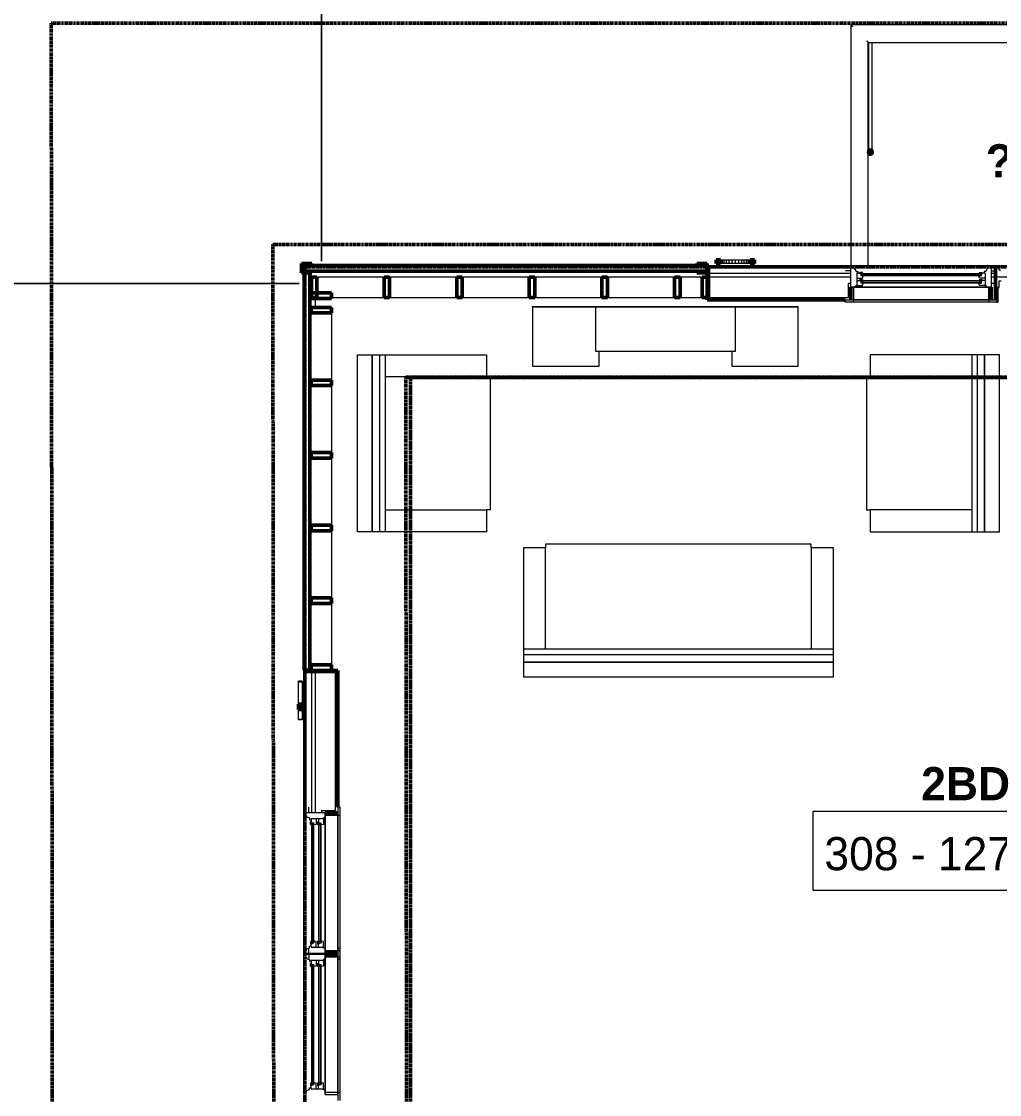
# Model space of a CAD drawing. Header units: inches. Extents: x -4217 to -1814, y 9706 to 12425.
# Drawn here: x -3937.6 to -3672.4, y 11894.2 to 12185.2 of the extents above; entities that cross this region are included whole.
import ezdxf

# ---------------------------------------------------------------- set-up
doc = ezdxf.new("R2010")
doc.units = ezdxf.units.IN
doc.header["$MEASUREMENT"] = 0
doc.linetypes.add('Dash 1_16_', pattern=[0.125, 0.0625, -0.0625])
doc.linetypes.add('Double Dash 3_8_', pattern=[1, 0.375, -0.125, 0.125, -0.125, 0.125, -0.125])
for name, color, linetype, lineweight in [('A-ANNO-DIMS', 211, 'Continuous', 9), ('A-ANNO-DIMS-96', 211, 'Continuous', 9), ('A-AREA-IDEN', 2, 'Continuous', 9), ('A-DOOR-FRAM-1', 90, 'Continuous', 20), ('A-DOOR-FRAM-2', 250, 'Continuous', 9), ('A-FLOR-1', 50, 'Continuous', 13), ('A-FLOR-HRAL-2', 250, 'Continuous', 9), ('A-GENM-2', 250, 'Continuous', 9), ('A-GENM-3', 10, 'Continuous', 50), ('A-GLAZ-1', 250, 'Continuous', 9), ('A-GLAZ-2', 90, 'Continuous', 20), ('A-GLAZ-CWMG-2', 10, 'Continuous', 50), ('A-GLAZ-CWMG-4', 250, 'Continuous', 9), ('A-WALL-3', 10, 'Continuous', 50), ('A-WALL-4', 50, 'Continuous', 13), ('C-PROP-LINE-1', 10, 'Double Dash 3_8_', 50), ('C-PROP-LINE-2', 91, 'Dash 1_16_', 50), ('I-FURN', 30, 'Continuous', 9), ('I-FURN-1', 250, 'Continuous', 9)]:
    doc.layers.add(name, color=color, linetype=linetype, lineweight=lineweight)
doc.styles.add('Century Gothic', font='ufonts.com_century-gothic.ttf', dxfattribs={"height": 9})
doc.styles.add('Century Gothic_B', font='GOTHICB.TTF', dxfattribs={"height": 9})
doc.dimstyles.new('OD__1_8__Tol__', dxfattribs={"dimscale": 12, "dimtxt": 9.397514, "dimasz": 1, "dimexe": 0.75, "dimexo": 0.5, "dimgap": 0.125, "dimtad": 1, "dimdec": 3, "dimrnd": 0.125, "dimzin": 3, "dimdsep": 46, "dimlunit": 4, "dimtxsty": 'Century Gothic', "dimblk1": 'OBLIQUE', "dimblk2": 'OBLIQUE', "dimsah": 1, "dimcen": 0.09, "dimdle": 0.75, "dimazin": 0, "dimtfac": 1, "dimtdec": 4, "dimtix": 1, "dimtmove": 0, "dimatfit": 3, "dimfxl": 1, "dimtvp": 1, "dimtfill": 1, "dimfrac": 2, "dimtolj": 1, "dimtzin": 0, "dimarcsym": 2})

# ---------------------------------------------------------------- blocks, each defined once
blk = doc.blocks.new('DIMBLOCK1-FLOOR PLAN - 3RD FLOOR')
at = {"layer": 'A-ANNO-DIMS-96'}
for p, q in [((-3856.29, 12120.15), (-3856.29, 12244.86)), ((-3338.72, 12116.34), (-3338.72, 12244.86)), ((-3865.29, 12235.86), (-3338.72, 12235.86)), ((-3856.29, 12235.86), (-3856.29, 12120.15)), ((-3338.72, 12235.86), (-3338.72, 12116.34))]:
    blk.add_line(p, q, dxfattribs=at)
at = {"layer": 'A-ANNO-DIMS-96', "lineweight": 50}
for p, q in [((-3856.29, 12235.86), (-3850.29, 12241.86)), ((-3338.72, 12235.86), (-3332.72, 12241.86)), ((-3856.29, 12235.86), (-3862.29, 12229.86)), ((-3338.72, 12235.86), (-3344.72, 12229.86))]:
    blk.add_line(p, q, dxfattribs=at)
at = {"layer": 'A-ANNO-DIMS-96', "color": 0, "insert": (-3628.23, 12248.89), "char_height": 9, "width": 73.7481, "attachment_point": 1, "line_spacing_factor": 0.984502, "style": 'Century Gothic', "bg_fill": 3, "box_fill_scale": 1.25, "bg_fill_color": 256, "bg_fill_true_color": 13158600, "bg_fill_transparency": 0}
blk.add_mtext('43\' - 1 5/8"', dxfattribs=at)
blk = doc.blocks.new('_Oblique')
at = {"color": 0, "linetype": 'ByBlock', "lineweight": -2}
blk.add_line((-0.5, -0.5), (0.5, 0.5), dxfattribs=at)
blk = doc.blocks.new('DIMBLOCK18-FLOOR PLAN - 3RD FLOOR')
at = {"layer": 'A-ANNO-DIMS-96'}
for p, q in [((-4043.68, 11750.19), (-4043.68, 12123.15)), ((-3862.29, 12114.15), (-4052.68, 12114.15)), ((-4043.68, 12114.15), (-3862.29, 12114.15)), ((-3858.47, 11750.19), (-4052.68, 11750.19)), ((-4043.68, 11750.19), (-3858.47, 11750.19))]:
    blk.add_line(p, q, dxfattribs=at)
at = {"layer": 'A-ANNO-DIMS-96', "lineweight": 50}
for p, q in [((-4043.68, 12114.15), (-4049.68, 12120.15)), ((-4043.68, 12114.15), (-4037.68, 12108.15)), ((-4043.68, 11750.19), (-4049.68, 11756.19)), ((-4043.68, 11750.19), (-4037.68, 11744.19))]:
    blk.add_line(p, q, dxfattribs=at)
at = {"layer": 'A-ANNO-DIMS-96', "color": 0, "insert": (-4056.71, 11912.93), "char_height": 9, "width": 46.1821, "attachment_point": 1, "rotation": 90, "line_spacing_factor": 0.984502, "style": 'Century Gothic', "bg_fill": 3, "box_fill_scale": 1.25, "bg_fill_color": 256, "bg_fill_true_color": 13158600, "bg_fill_transparency": 0}
blk.add_mtext('30\' - 4"', dxfattribs=at)

msp = doc.modelspace()

# ---------------------------------------------------------------- linework, layer by layer
at = {"layer": 'A-AREA-IDEN', "flags": 128}
msp.add_lwpolyline([(-3722.92478, 11971.02985), (-3640.42714, 11971.02985), (-3640.42714, 11949.53379), (-3722.92478, 11949.53379)], close=True, dxfattribs=at)
at = {"layer": 'C-PROP-LINE-1'}
for q in [(-1910.90801, 12088.68951), (-3830.99429, 9768.08086)]:
    msp.add_line((-3833.41046, 12088.68951), q, dxfattribs=at)
at = {"layer": 'C-PROP-LINE-2'}
for p in [(-2099.26202, 12088.5894), (-3832.16202, 10010.0894)]:
    msp.add_line(p, (-3832.16202, 12088.5894), dxfattribs=at)
at = {"layer": 'I-FURN'}
for p, q in [((-3842.49716, 12094.78515), (-3842.49716, 12046.78515)), ((-3842.49716, 12094.78515), (-3838.99716, 12094.78515)), ((-3842.49716, 12046.78515), (-3842.49716, 12094.78515)), ((-3840.49716, 12094.78515), (-3840.49716, 12046.78515)), ((-3838.99716, 12094.78515), (-3811.49716, 12094.78515)), ((-3838.99716, 12094.78515), (-3838.99716, 12046.78515)), ((-3811.49716, 12094.78515), (-3811.49716, 12088.78515)), ((-3679.99716, 12094.78515), (-3707.49716, 12094.78515)), ((-3707.49716, 12094.78515), (-3707.49716, 12088.78515)), ((-3676.49716, 12094.78515), (-3679.99716, 12094.78515)), ((-3679.99716, 12094.78515), (-3679.99716, 12046.78515)), ((-3678.49716, 12094.78515), (-3678.49716, 12046.78515)), ((-3676.49716, 12094.78515), (-3676.49716, 12046.78515)), ((-3676.49716, 12046.78515), (-3676.49716, 12094.78515)), ((-3811.49716, 12088.78515), (-3838.99716, 12088.78515)), ((-3811.49716, 12088.78515), (-3810.49716, 12088.78515)), ((-3810.49716, 12088.78515), (-3810.49716, 12052.78515)), ((-3707.49716, 12088.78515), (-3708.49716, 12088.78515)), ((-3708.49716, 12088.78515), (-3708.49716, 12052.78515)), ((-3707.49716, 12088.78515), (-3679.99716, 12088.78515)), ((-3838.99716, 12052.78515), (-3811.49716, 12052.78515)), ((-3810.49716, 12052.78515), (-3811.49716, 12052.78515)), ((-3811.49716, 12052.78515), (-3811.49716, 12046.78515)), ((-3708.49716, 12052.78515), (-3707.49716, 12052.78515)), ((-3679.99716, 12052.78515), (-3707.49716, 12052.78515)), ((-3707.49716, 12052.78515), (-3707.49716, 12046.78515)), ((-3838.99716, 12046.78515), (-3842.49716, 12046.78515)), ((-3811.49716, 12046.78515), (-3838.99716, 12046.78515)), ((-3707.49716, 12046.78515), (-3679.99716, 12046.78515)), ((-3679.99716, 12046.78515), (-3676.49716, 12046.78515)), ((-3795.49716, 12042.46015), (-3801.49716, 12042.46015)), ((-3801.49716, 12042.46015), (-3801.49716, 12014.96015)), ((-3723.49716, 12043.46015), (-3795.49716, 12043.46015)), ((-3795.49716, 12043.46015), (-3795.49716, 12042.46015)), ((-3795.49716, 12014.96015), (-3795.49716, 12042.46015)), ((-3723.49716, 12042.46015), (-3723.49716, 12043.46015)), ((-3717.49716, 12042.46015), (-3723.49716, 12042.46015)), ((-3723.49716, 12042.46015), (-3723.49716, 12014.96015)), ((-3717.49716, 12014.96015), (-3717.49716, 12042.46015)), ((-3717.49716, 12014.96015), (-3801.49716, 12014.96015)), ((-3801.49716, 12014.96015), (-3801.49716, 12011.46015)), ((-3717.49716, 12013.46015), (-3801.49716, 12013.46015)), ((-3717.49716, 12011.46015), (-3717.49716, 12014.96015)), ((-3717.49716, 12011.46015), (-3801.49716, 12011.46015)), ((-3801.49716, 12011.46015), (-3717.49716, 12011.46015))]:
    msp.add_line(p, q, dxfattribs=at)
at = {"layer": 'I-FURN-1'}
for p, q in [((-3799.00743, 12107.86015), (-3782.00743, 12107.86015)), ((-3799.00743, 12107.73515), (-3799.00743, 12107.86015)), ((-3782.00743, 12107.73515), (-3799.00743, 12107.73515)), ((-3782.00743, 12107.73515), (-3799.00743, 12107.73515)), ((-3799.00743, 12107.73515), (-3799.00743, 12091.73515)), ((-3782.00743, 12107.86015), (-3744.00743, 12107.86015)), ((-3782.00743, 12107.73515), (-3782.00743, 12107.86015)), ((-3744.00743, 12107.73515), (-3782.00743, 12107.73515)), ((-3744.00743, 12107.73515), (-3782.00743, 12107.73515)), ((-3782.00743, 12107.73515), (-3782.00743, 12095.73515)), ((-3744.00743, 12107.86015), (-3727.00743, 12107.86015)), ((-3744.00743, 12107.86015), (-3744.00743, 12107.73515)), ((-3727.00743, 12107.73515), (-3744.00743, 12107.73515)), ((-3744.00743, 12095.73515), (-3744.00743, 12107.73515)), ((-3727.00743, 12107.73515), (-3744.00743, 12107.73515)), ((-3727.00743, 12107.73515), (-3727.00743, 12107.86015)), ((-3727.00743, 12091.73515), (-3727.00743, 12107.73515)), ((-3846.49716, 12094.78515), (-3842.49716, 12094.78515)), ((-3846.49716, 12046.78515), (-3846.49716, 12094.78515)), ((-3782.00743, 12095.73515), (-3744.00743, 12095.73515)), ((-3781.00743, 12091.73515), (-3781.00743, 12095.73515)), ((-3745.00743, 12095.73515), (-3745.00743, 12091.73515)), ((-3672.49716, 12094.78515), (-3676.49716, 12094.78515)), ((-3672.49716, 12046.78515), (-3672.49716, 12094.78515)), ((-3799.00743, 12091.73515), (-3781.00743, 12091.73515)), ((-3798.34693, 12091.70409), (-3797.85782, 12091.70409)), ((-3797.85782, 12091.70409), (-3797.85782, 12091.73524)), ((-3782.66481, 12091.73524), (-3782.66481, 12091.70334)), ((-3782.66481, 12091.70334), (-3781.67033, 12091.70334)), ((-3781.67033, 12091.70334), (-3781.67033, 12091.73524)), ((-3745.00743, 12091.73515), (-3727.00743, 12091.73515)), ((-3744.34453, 12091.73524), (-3744.34453, 12091.70334)), ((-3744.34453, 12091.70334), (-3743.35005, 12091.70334)), ((-3743.35005, 12091.70334), (-3743.35005, 12091.73524)), ((-3728.15704, 12091.73524), (-3728.15704, 12091.70409)), ((-3728.15704, 12091.70409), (-3727.66793, 12091.70409)), ((-3842.49716, 12046.78515), (-3846.49716, 12046.78515)), ((-3676.49716, 12046.78515), (-3672.49716, 12046.78515)), ((-3801.49716, 12011.46015), (-3801.49716, 12007.46015)), ((-3717.49716, 12007.46015), (-3717.49716, 12011.46015)), ((-3801.49716, 12007.46015), (-3717.49716, 12007.46015))]:
    msp.add_line(p, q, dxfattribs=at)

# ---------------------------------------------------------------- texts
at = {"layer": 'A-AREA-IDEN', "char_height": 9, "attachment_point": 1}
for s, insert, width, style in [('\\fCentury Gothic|b1|i0|c0|p34|;?', (-3676.17675, 12151.86491), 8.787, 'Century Gothic_B'), ('2BD', (-3693.67596, 11982.998), 28.785, 'Century Gothic_B'), ('308 - 1275 SF', (-3719.92478, 11964.02985), 92.415, 'Century Gothic')]:
    msp.add_mtext(s, dxfattribs=dict(at, insert=insert, width=width, style=style))

# ---------------------------------------------------------------- next in the draw order: dimensions: what is measured, and where the dimension line sits
at = {"layer": 'A-ANNO-DIMS'}
dim = msp.add_linear_dim(base=(-3338.7237366793, 12235.8569580195), p1=(-3856.2862366797, 12114.1518961105), p2=(-3338.7237366793, 12110.3393961105), dimstyle='OD__1_8__Tol__', override={"dimpost": '<>', "dimfxl": 517.576542}, dxfattribs=at)
dim.commit()
dim.dimension.update_dxf_attribs({"geometry": 'DIMBLOCK1-FLOOR PLAN - 3RD FLOOR', "text_midpoint": (-3597.5049866795, 12242.5819750534)})

# ---------------------------------------------------------------- next in the draw order: linework, layer by layer
at = {"layer": 'A-DOOR-FRAM-1'}
for p, q in [((-3673.58624, 12118.9019), (-3673.58624, 12113.0269)), ((-3673.58624, 12118.9019), (-3672.55499, 12118.9019)), ((-3673.58624, 12118.7769), (-3673.58624, 12118.5894)), ((-3672.55499, 12117.78025), (-3672.55499, 12118.9019)), ((-3672.21124, 12117.53955), (-3672.55499, 12117.78025)), ((-3674.72452, 12117.5894), (-3673.58624, 12117.5894)), ((-3672.55499, 12114.8089), (-3671.97624, 12114.8089)), ((-3672.55499, 12113.0269), (-3672.55499, 12114.8089)), ((-3673.21124, 12113.0269), (-3673.58624, 12113.0269)), ((-3673.58624, 12113.0269), (-3672.55499, 12113.0269))]:
    msp.add_line(p, q, dxfattribs=at)
at = {"layer": 'A-DOOR-FRAM-2'}
for p, q in [((-3672.83624, 12113.0269), (-3673.46124, 12113.0269)), ((-3673.46124, 12113.0269), (-3673.46124, 12109.7144)), ((-3672.83624, 12109.7144), (-3672.83624, 12113.0269)), ((-3673.16202, 12109.7144), (-3672.83624, 12109.7144)), ((-3672.83624, 12109.7144), (-3673.16202, 12109.7144)), ((-3673.16202, 12109.0894), (-3672.83624, 12109.0894)), ((-3672.83624, 12109.0894), (-3672.83624, 12109.7144))]:
    msp.add_line(p, q, dxfattribs=at)
at = {"layer": 'A-FLOR-1'}
for p, q in [((-3674.72452, 12118.7769), (-3603.42374, 12118.7769)), ((-3637.46124, 12115.8394), (-3673.58624, 12115.8394))]:
    msp.add_line(p, q, dxfattribs=at)
at = {"layer": 'A-FLOR-HRAL-2'}
for p, q in [((-3598.69933, 12184.2016), (-3712.74874, 12184.2016)), ((-3712.74874, 12184.2016), (-3712.74874, 12118.9644)), ((-3708.02433, 12179.47719), (-3603.42374, 12179.47719)), ((-3708.02433, 12118.9644), (-3708.02433, 12179.47719))]:
    msp.add_line(p, q, dxfattribs=at)
for points, knots in [([(-3712.74874, 12184.2016), (-3712.74855, 12184.2016), (-3712.74068, 12184.19345), (-3712.71393, 12184.16689), (-3712.68663, 12184.13948), (-3712.65794, 12184.11078), (-3712.63158, 12184.08461), (-3712.60365, 12184.05642), (-3712.56467, 12184.01759), (-3712.52169, 12183.97464), (-3712.48558, 12183.93826), (-3712.44771, 12183.90069), (-3712.37925, 12183.83223), (-3712.31844, 12183.77039), (-3712.2763, 12183.72916)], [0, 0, 0, 0, 0.166666667, 0.25, 0.333333333, 0.416666667, 0.458333333, 0.5, 0.583333333, 0.666666667, 0.708333333, 0.75, 0.833333333, 1, 1, 1, 1]), ([(-3708.49677, 12179.94963), (-3708.45462, 12179.9084), (-3708.39387, 12179.84657), (-3708.31549, 12179.76832), (-3708.26902, 12179.722), (-3708.2343, 12179.68697), (-3708.20053, 12179.65344), (-3708.16943, 12179.62238), (-3708.14148, 12179.59418), (-3708.11512, 12179.56801), (-3708.08644, 12179.53932), (-3708.05913, 12179.51191), (-3708.03239, 12179.48534), (-3708.02451, 12179.47719), (-3708.02433, 12179.47719)], [0, 0, 0, 0, 0.166666667, 0.25, 0.333333333, 0.375, 0.416666667, 0.5, 0.541666667, 0.583333333, 0.666666667, 0.75, 0.833333333, 1, 1, 1, 1])]:
    msp.add_open_spline(points, degree=3, knots=knots, dxfattribs=at)
at = {"layer": 'A-GENM-2'}
for p, q in [((-3749.37107, 12120.5269), (-3749.30225, 12120.5269)), ((-3749.37107, 12119.5269), (-3749.37107, 12120.5269)), ((-3749.30225, 12119.5269), (-3749.37107, 12119.5269)), ((-3749.30225, 12120.5269), (-3749.26706, 12120.5269)), ((-3749.30225, 12119.5269), (-3749.30225, 12120.5269)), ((-3749.26706, 12119.5269), (-3749.30225, 12119.5269)), ((-3748.0534, 12120.5269), (-3747.938, 12120.5269)), ((-3747.938, 12119.5269), (-3748.0534, 12119.5269)), ((-3747.938, 12120.5269), (-3747.58907, 12120.5269)), ((-3747.938, 12119.5269), (-3747.938, 12120.5269)), ((-3747.58907, 12119.5269), (-3747.938, 12119.5269)), ((-3747.58907, 12120.5269), (-3747.10056, 12120.5269)), ((-3747.58907, 12119.5269), (-3747.58907, 12120.5269)), ((-3747.10056, 12119.5269), (-3747.58907, 12119.5269)), ((-3747.10056, 12120.5269), (-3746.48939, 12120.5269)), ((-3747.10056, 12119.5269), (-3747.10056, 12120.5269)), ((-3746.48939, 12119.5269), (-3747.10056, 12119.5269)), ((-3746.48939, 12120.5269), (-3745.77245, 12120.5269)), ((-3746.48939, 12119.5269), (-3746.48939, 12120.5269)), ((-3745.77245, 12119.5269), (-3746.48939, 12119.5269)), ((-3745.77245, 12120.5269), (-3744.94974, 12120.5269)), ((-3745.77245, 12119.5269), (-3745.77245, 12120.5269)), ((-3744.94974, 12119.5269), (-3745.77245, 12119.5269)), ((-3744.94974, 12120.5269), (-3744.02127, 12120.5269)), ((-3744.94974, 12119.5269), (-3744.94974, 12120.5269)), ((-3744.02127, 12119.5269), (-3744.94974, 12119.5269)), ((-3744.02127, 12120.5269), (-3743.12572, 12120.5269)), ((-3744.02127, 12119.5269), (-3744.02127, 12120.5269)), ((-3743.12572, 12119.5269), (-3744.02127, 12119.5269)), ((-3743.12572, 12120.5269), (-3742.33223, 12120.5269)), ((-3743.12572, 12119.5269), (-3743.12572, 12120.5269)), ((-3742.33223, 12119.5269), (-3743.12572, 12119.5269)), ((-3742.33223, 12120.5269), (-3741.64081, 12120.5269)), ((-3742.33223, 12119.5269), (-3742.33223, 12120.5269)), ((-3741.64081, 12119.5269), (-3742.33223, 12119.5269)), ((-3741.64081, 12120.5269), (-3741.05145, 12120.5269)), ((-3741.64081, 12119.5269), (-3741.64081, 12120.5269)), ((-3741.05145, 12119.5269), (-3741.64081, 12119.5269)), ((-3741.05145, 12120.5269), (-3740.58041, 12120.5269)), ((-3741.05145, 12119.5269), (-3741.05145, 12120.5269)), ((-3740.58041, 12119.5269), (-3741.05145, 12119.5269)), ((-3740.58041, 12120.5269), (-3740.24395, 12120.5269)), ((-3740.58041, 12119.5269), (-3740.58041, 12120.5269)), ((-3740.24395, 12119.5269), (-3740.58041, 12119.5269)), ((-3740.24395, 12120.5269), (-3740.08905, 12120.5269)), ((-3740.24395, 12119.5269), (-3740.24395, 12120.5269)), ((-3740.08905, 12119.5269), (-3740.24395, 12119.5269)), ((-3738.87846, 12120.5269), (-3738.82086, 12120.5269)), ((-3738.82086, 12119.5269), (-3738.87846, 12119.5269)), ((-3738.82086, 12119.5269), (-3738.82086, 12120.5269))]:
    msp.add_line(p, q, dxfattribs=at)
at = {"layer": 'A-GENM-3'}
for p, q in [((-3748.0534, 12120.5269), (-3749.26706, 12120.5269)), ((-3749.26706, 12120.5269), (-3749.26706, 12119.5269)), ((-3749.26706, 12119.5269), (-3748.0534, 12119.5269)), ((-3748.0534, 12119.5269), (-3748.0534, 12120.5269)), ((-3738.87846, 12120.5269), (-3740.08905, 12120.5269)), ((-3740.08905, 12120.5269), (-3740.08905, 12119.5269)), ((-3740.08905, 12119.5269), (-3738.87846, 12119.5269)), ((-3738.87846, 12119.5269), (-3738.87846, 12120.5269))]:
    msp.add_line(p, q, dxfattribs=at)
at = {"layer": 'A-GLAZ-1'}
for p, q in [((-3710.02921, 12116.6519), (-3709.43546, 12116.6519)), ((-3710.02921, 12116.2769), (-3709.43546, 12116.2769)), ((-3710.02921, 12114.7144), (-3709.43546, 12114.7144)), ((-3709.56046, 12116.6519), (-3709.56046, 12116.2769)), ((-3709.56046, 12114.7144), (-3709.56046, 12114.3394)), ((-3678.03702, 12116.7769), (-3709.43546, 12116.7769)), ((-3678.03702, 12116.6519), (-3709.43546, 12116.6519)), ((-3678.03702, 12116.2769), (-3709.43546, 12116.2769)), ((-3678.03702, 12116.1519), (-3709.43546, 12116.1519)), ((-3678.03702, 12114.8394), (-3709.43546, 12114.8394)), ((-3678.03702, 12114.7144), (-3709.43546, 12114.7144)), ((-3677.44327, 12116.6519), (-3678.03702, 12116.6519)), ((-3677.44327, 12116.2769), (-3678.03702, 12116.2769)), ((-3677.44327, 12114.7144), (-3678.03702, 12114.7144)), ((-3677.91202, 12116.6519), (-3677.91202, 12116.2769)), ((-3677.91202, 12114.7144), (-3677.91202, 12114.3394)), ((-3712.68546, 12109.7144), (-3712.68546, 12113.0894)), ((-3712.68546, 12113.0894), (-3674.78702, 12113.0894)), ((-3712.06046, 12113.0894), (-3712.06046, 12109.7144)), ((-3710.02921, 12114.3394), (-3709.43546, 12114.3394)), ((-3678.03702, 12114.3394), (-3709.43546, 12114.3394)), ((-3678.03702, 12114.2144), (-3709.43546, 12114.2144)), ((-3677.44327, 12114.3394), (-3678.03702, 12114.3394)), ((-3675.41202, 12113.0894), (-3675.41202, 12109.7144)), ((-3674.78702, 12113.0894), (-3674.78702, 12109.7144)), ((-3714.31046, 12109.0894), (-3714.31046, 12109.7144)), ((-3714.31046, 12109.7144), (-3673.16202, 12109.7144)), ((-3673.16202, 12109.0894), (-3714.31046, 12109.0894)), ((-3674.78702, 12109.7144), (-3712.68546, 12109.7144)), ((-3712.06046, 12109.7144), (-3712.06046, 12109.0894)), ((-3675.41202, 12109.7144), (-3675.41202, 12109.0894)), ((-3673.16202, 12109.7144), (-3673.16202, 12109.0894))]:
    msp.add_line(p, q, dxfattribs=at)
at = {"layer": 'A-GLAZ-2'}
for p, q in [((-3712.74796, 12113.0894), (-3712.74796, 12118.9644)), ((-3712.74796, 12118.9644), (-3674.72452, 12118.9644)), ((-3711.93546, 12118.9644), (-3711.93546, 12118.1519)), ((-3711.93546, 12118.1519), (-3711.66077, 12118.1519)), ((-3711.66077, 12118.1519), (-3711.34171, 12117.3394)), ((-3675.8117, 12118.1519), (-3676.13077, 12117.3394)), ((-3675.53702, 12118.1519), (-3675.8117, 12118.1519)), ((-3675.53702, 12118.9644), (-3675.53702, 12118.1519)), ((-3674.72452, 12118.9644), (-3674.72452, 12113.0894)), ((-3712.74796, 12117.5894), (-3714.24796, 12117.5894)), ((-3711.34171, 12117.3394), (-3710.87296, 12117.3394)), ((-3711.15421, 12116.9019), (-3710.31046, 12116.9019)), ((-3711.15421, 12116.9019), (-3711.15421, 12113.5894)), ((-3711.15421, 12115.5269), (-3709.59171, 12115.5269)), ((-3711.15421, 12114.9644), (-3710.31046, 12114.9644)), ((-3710.87296, 12117.3394), (-3710.87296, 12116.9019)), ((-3709.59171, 12117.12065), (-3710.31046, 12117.12065)), ((-3710.31046, 12116.7769), (-3710.31046, 12117.12065)), ((-3709.43858, 12116.7769), (-3710.31046, 12116.7769)), ((-3709.59171, 12115.18315), (-3710.31046, 12115.18315)), ((-3710.31046, 12114.8394), (-3710.31046, 12115.18315)), ((-3709.43858, 12114.8394), (-3710.31046, 12114.8394)), ((-3710.02921, 12116.7769), (-3710.02921, 12116.1519)), ((-3709.43546, 12116.1519), (-3710.02921, 12116.1519)), ((-3710.02921, 12114.8394), (-3710.02921, 12114.2144)), ((-3709.59171, 12117.12065), (-3709.43858, 12116.7769)), ((-3709.59171, 12115.5269), (-3709.43546, 12116.1519)), ((-3709.59171, 12115.18315), (-3709.43858, 12114.8394)), ((-3678.03702, 12116.1519), (-3677.44327, 12116.1519)), ((-3677.88077, 12115.5269), (-3678.03702, 12116.1519)), ((-3677.88077, 12117.12065), (-3678.03389, 12116.7769)), ((-3678.03389, 12116.7769), (-3677.16202, 12116.7769)), ((-3677.88077, 12115.18315), (-3678.03389, 12114.8394)), ((-3678.03389, 12114.8394), (-3677.16202, 12114.8394)), ((-3677.88077, 12117.12065), (-3677.16202, 12117.12065)), ((-3676.31827, 12115.5269), (-3677.88077, 12115.5269)), ((-3677.88077, 12115.18315), (-3677.16202, 12115.18315)), ((-3677.44327, 12116.7769), (-3677.44327, 12116.1519)), ((-3677.44327, 12114.8394), (-3677.44327, 12114.2144)), ((-3677.16202, 12116.7769), (-3677.16202, 12117.12065)), ((-3676.31827, 12116.9019), (-3677.16202, 12116.9019)), ((-3677.16202, 12114.8394), (-3677.16202, 12115.18315)), ((-3676.31827, 12114.9644), (-3677.16202, 12114.9644)), ((-3676.59952, 12117.3394), (-3676.59952, 12116.9019)), ((-3676.13077, 12117.3394), (-3676.59952, 12117.3394)), ((-3676.31827, 12116.9019), (-3676.31827, 12113.5894)), ((-3674.72452, 12117.5894), (-3673.22452, 12117.5894)), ((-3674.72452, 12113.0894), (-3712.74796, 12113.0894)), ((-3711.40421, 12113.36956), (-3711.73809, 12113.0894)), ((-3711.40421, 12113.36956), (-3711.40421, 12113.5894)), ((-3711.40421, 12113.5894), (-3709.59171, 12113.5894)), ((-3709.43546, 12114.2144), (-3710.02921, 12114.2144)), ((-3709.59171, 12113.5894), (-3709.43546, 12114.2144)), ((-3678.03702, 12114.2144), (-3677.44327, 12114.2144)), ((-3677.88077, 12113.5894), (-3678.03702, 12114.2144)), ((-3676.06827, 12113.5894), (-3677.88077, 12113.5894)), ((-3676.06827, 12113.36956), (-3676.06827, 12113.5894)), ((-3676.06827, 12113.36956), (-3675.73439, 12113.0894))]:
    msp.add_line(p, q, dxfattribs=at)
at = {"layer": 'A-GLAZ-CWMG-2', "extrusion": (0, 0, -1)}
for p, q in [((-3751.71124, 12119.5269), (-3754.46124, 12119.5269)), ((-3754.46124, 12119.5269), (-3754.46124, 12119.0269)), ((-3754.46124, 12119.0269), (-3754.21124, 12119.0269)), ((-3754.39874, 12119.0894), (-3754.39874, 12119.4644)), ((-3754.39874, 12119.4644), (-3751.77374, 12119.4644)), ((-3754.21124, 12119.0894), (-3754.39874, 12119.0894)), ((-3754.21124, 12119.0269), (-3754.21124, 12119.0894)), ((-3751.77374, 12119.4644), (-3751.77374, 12117.0894)), ((-3751.71124, 12117.0269), (-3751.71124, 12119.5269)), ((-3837.79014, 12115.8394), (-3839.29014, 12115.8394)), ((-3839.29014, 12115.8394), (-3839.29014, 12110.3394)), ((-3837.79014, 12110.3394), (-3837.79014, 12115.8394)), ((-3818.10655, 12115.8394), (-3819.60655, 12115.8394)), ((-3819.60655, 12115.8394), (-3819.60655, 12110.3394)), ((-3818.10655, 12110.3394), (-3818.10655, 12115.8394)), ((-3798.42296, 12115.8394), (-3799.92296, 12115.8394)), ((-3799.92296, 12115.8394), (-3799.92296, 12110.3394)), ((-3798.42296, 12110.3394), (-3798.42296, 12115.8394)), ((-3778.73936, 12115.8394), (-3780.23936, 12115.8394)), ((-3780.23936, 12115.8394), (-3780.23936, 12110.3394)), ((-3778.73936, 12110.3394), (-3778.73936, 12115.8394)), ((-3759.05577, 12115.8394), (-3760.55577, 12115.8394)), ((-3760.55577, 12115.8394), (-3760.55577, 12110.3394)), ((-3759.05577, 12110.3394), (-3759.05577, 12115.8394)), ((-3754.21124, 12117.45209), (-3754.46124, 12117.45209)), ((-3754.46124, 12117.45209), (-3754.46124, 12117.0269)), ((-3754.46124, 12117.0269), (-3751.71124, 12117.0269)), ((-3754.39874, 12117.0894), (-3754.39874, 12117.38959)), ((-3754.39874, 12117.38959), (-3754.21124, 12117.38959)), ((-3751.77374, 12117.0894), (-3754.39874, 12117.0894)), ((-3754.21124, 12117.38959), (-3754.21124, 12117.45209)), ((-3751.52374, 12115.8394), (-3753.02374, 12115.8394)), ((-3753.02374, 12115.8394), (-3753.02374, 12110.3394)), ((-3751.52374, 12110.3394), (-3751.52374, 12115.8394)), ((-3839.29014, 12110.3394), (-3837.79014, 12110.3394)), ((-3819.60655, 12110.3394), (-3818.10655, 12110.3394)), ((-3799.92296, 12110.3394), (-3798.42296, 12110.3394)), ((-3780.23936, 12110.3394), (-3778.73936, 12110.3394)), ((-3760.55577, 12110.3394), (-3759.05577, 12110.3394)), ((-3753.02374, 12110.3394), (-3751.52374, 12110.3394))]:
    msp.add_line(p, q, dxfattribs=at)
at = {"layer": 'A-GLAZ-CWMG-4'}
for p, q in [((-3819.60655, 12115.8394), (-3837.79014, 12115.8394)), ((-3799.92296, 12115.8394), (-3818.10655, 12115.8394)), ((-3780.23936, 12115.8394), (-3798.42296, 12115.8394)), ((-3760.55577, 12115.8394), (-3778.73936, 12115.8394)), ((-3753.02374, 12115.8394), (-3759.05577, 12115.8394)), ((-3837.79014, 12110.3394), (-3819.60655, 12110.3394)), ((-3818.10655, 12110.3394), (-3799.92296, 12110.3394)), ((-3798.42296, 12110.3394), (-3780.23936, 12110.3394)), ((-3778.73936, 12110.3394), (-3760.55577, 12110.3394)), ((-3759.05577, 12110.3394), (-3753.02374, 12110.3394))]:
    msp.add_line(p, q, dxfattribs=at)
at = {"layer": 'A-WALL-3'}
for p, q in [((-3751.77374, 12117.45209), (-3751.77374, 12119.0269)), ((-3712.74796, 12118.5894), (-3751.71124, 12118.5894)), ((-3751.71124, 12118.5894), (-3751.71124, 12118.3394)), ((-3751.71124, 12118.3394), (-3751.71124, 12110.3394)), ((-3673.58624, 12118.5894), (-3674.72452, 12118.5894)), ((-3673.58624, 12109.7144), (-3673.58624, 12118.5894)), ((-3712.74796, 12109.7144), (-3712.74796, 12113.0894)), ((-3674.72452, 12113.0894), (-3674.72452, 12109.7144)), ((-3751.71124, 12110.3394), (-3751.71124, 12109.7144)), ((-3751.71124, 12109.7144), (-3714.31046, 12109.7144))]:
    msp.add_line(p, q, dxfattribs=at)
at = {"layer": 'A-WALL-3', "flags": 128}
for points in [[(-3706.97929, 12149.72101), (-3706.99382, 12149.86211), (-3707.03656, 12149.99501), (-3707.10503, 12150.11198), (-3707.19526, 12150.20623), (-3707.30199, 12150.27229), (-3707.41902, 12150.3063), (-3707.53956, 12150.3063), (-3707.65659, 12150.27229), (-3707.76332, 12150.20623), (-3707.85355, 12150.11198), (-3707.92202, 12149.99501), (-3707.96476, 12149.86211), (-3707.97929, 12149.72101)], [(-3707.97929, 12149.72101), (-3707.96476, 12149.57991), (-3707.92202, 12149.44702), (-3707.85355, 12149.33004), (-3707.76332, 12149.23579), (-3707.65659, 12149.16974), (-3707.53956, 12149.13572), (-3707.41902, 12149.13572), (-3707.30199, 12149.16974), (-3707.19526, 12149.23579), (-3707.10503, 12149.33004), (-3707.03656, 12149.44702), (-3706.99382, 12149.57991), (-3706.97929, 12149.72101)]]:
    msp.add_lwpolyline(points, dxfattribs=at)
at = {"layer": 'A-WALL-4'}
for p, q in [((-3707.97929, 12179.47719), (-3707.97929, 12149.72101)), ((-3706.97929, 12149.72101), (-3706.97929, 12179.47719)), ((-3751.08624, 12118.3394), (-3751.71124, 12118.3394)), ((-3751.71124, 12118.3394), (-3751.08624, 12118.3394)), ((-3712.74796, 12118.3394), (-3751.08624, 12118.3394)), ((-3751.08624, 12118.3394), (-3751.08624, 12110.3394)), ((-3673.58624, 12118.3394), (-3674.72452, 12118.3394)), ((-3712.74796, 12116.8394), (-3751.08624, 12116.8394)), ((-3712.74796, 12115.8394), (-3751.08624, 12115.8394)), ((-3673.58624, 12116.8394), (-3674.72452, 12116.8394)), ((-3673.58624, 12115.8394), (-3674.72452, 12115.8394)), ((-3712.74796, 12114.1519), (-3713.37296, 12114.1519)), ((-3713.37296, 12110.3394), (-3713.37296, 12114.1519)), ((-3673.58624, 12114.1519), (-3674.72452, 12114.1519)), ((-3751.08624, 12110.3394), (-3713.37296, 12110.3394))]:
    msp.add_line(p, q, dxfattribs=at)
at = {"layer": 'C-PROP-LINE-1'}
for p, q in [((-3929.52303, 12184.68951), (-1910.90801, 12184.68951)), ((-3869.44796, 12124.68951), (-1910.90801, 12124.68951))]:
    msp.add_line(p, q, dxfattribs=at)

# ---------------------------------------------------------------- next in the draw order: dimensions: what is measured, and where the dimension line sits
at = {"layer": 'A-ANNO-DIMS'}
dim = msp.add_linear_dim(base=(-4043.6775575452, 12114.1518961105), p1=(-3852.4737366796, 11750.1893961106), p2=(-3856.2862366797, 12114.1518961105), angle=90, dimstyle='OD__1_8__Tol__', override={"dimpost": '<>', "dimfxl": 363.982467}, dxfattribs=at)
dim.commit()
dim.dimension.update_dxf_attribs({"geometry": 'DIMBLOCK18-FLOOR PLAN - 3RD FLOOR', "text_midpoint": (-4049.9039341947, 11932.1706461106)})

# ---------------------------------------------------------------- next in the draw order: linework, layer by layer
at = {"layer": 'A-FLOR-1'}
msp.add_line((-3857.97374, 12110.0894), (-3857.97374, 12107.61986), dxfattribs=at)
at = {"layer": 'A-GENM-2'}
for p, q in [((-3862.47374, 12006.26624), (-3862.47374, 12006.32443)), ((-3861.47374, 12006.32443), (-3862.47374, 12006.32443)), ((-3862.47374, 12006.09165), (-3862.47374, 12006.26624)), ((-3861.47374, 12006.26624), (-3862.47374, 12006.26624)), ((-3862.47374, 12005.99474), (-3862.47374, 12006.09165)), ((-3861.47374, 12006.09165), (-3862.47374, 12006.09165)), ((-3862.47374, 12000.1049), (-3862.47374, 12005.99474)), ((-3861.47374, 12005.99474), (-3862.47374, 12005.99474)), ((-3861.47374, 12006.32443), (-3861.47374, 12006.26624)), ((-3861.47374, 12006.26624), (-3861.47374, 12006.09165)), ((-3861.47374, 12006.09165), (-3861.47374, 12005.99474)), ((-3861.47374, 12005.99474), (-3861.47374, 12000.1049)), ((-3862.47374, 11995.93907), (-3862.47374, 11998.57345)), ((-3861.47374, 11998.57345), (-3861.47374, 11995.93907)), ((-3861.47374, 11995.93907), (-3862.47374, 11995.93907)), ((-3862.47374, 11995.77422), (-3862.47374, 11995.93907)), ((-3861.47374, 11995.77422), (-3862.47374, 11995.77422)), ((-3861.47374, 11995.93907), (-3861.47374, 11995.77422))]:
    msp.add_line(p, q, dxfattribs=at)
at = {"layer": 'A-GENM-3'}
for p, q in [((-3862.47374, 12000.1049), (-3862.47374, 11998.57345)), ((-3861.47374, 12000.1049), (-3862.47374, 12000.1049)), ((-3862.47374, 11998.57345), (-3861.47374, 11998.57345)), ((-3861.47374, 11998.57345), (-3861.47374, 12000.1049))]:
    msp.add_line(p, q, dxfattribs=at)
at = {"layer": 'A-GLAZ-1'}
for p, q in [((-3851.84874, 11972.17611), (-3851.84874, 11931.02768)), ((-3851.22374, 11972.17611), (-3851.84874, 11972.17611)), ((-3851.22374, 11931.02768), (-3851.22374, 11972.17611)), ((-3855.22374, 11970.55111), (-3855.22374, 11932.65268)), ((-3851.84874, 11970.55111), (-3855.22374, 11970.55111)), ((-3855.22374, 11969.92611), (-3851.84874, 11969.92611)), ((-3851.84874, 11932.65268), (-3851.84874, 11970.55111)), ((-3851.84874, 11969.92611), (-3851.22374, 11969.92611)), ((-3858.91124, 11935.90268), (-3858.91124, 11967.30111)), ((-3858.78624, 11967.89486), (-3858.78624, 11967.30111)), ((-3858.78624, 11967.42611), (-3858.41124, 11967.42611)), ((-3858.78624, 11935.90268), (-3858.78624, 11967.30111)), ((-3858.41124, 11967.89486), (-3858.41124, 11967.30111)), ((-3858.41124, 11935.90268), (-3858.41124, 11967.30111)), ((-3858.28624, 11935.90268), (-3858.28624, 11967.30111)), ((-3856.97374, 11935.90268), (-3856.97374, 11967.30111)), ((-3856.84874, 11967.89486), (-3856.84874, 11967.30111)), ((-3856.84874, 11967.42611), (-3856.47374, 11967.42611)), ((-3856.84874, 11935.90268), (-3856.84874, 11967.30111)), ((-3856.47374, 11967.89486), (-3856.47374, 11967.30111)), ((-3856.47374, 11935.90268), (-3856.47374, 11967.30111)), ((-3856.34874, 11935.90268), (-3856.34874, 11967.30111)), ((-3858.78624, 11935.30893), (-3858.78624, 11935.90268)), ((-3858.78624, 11935.77768), (-3858.41124, 11935.77768)), ((-3858.41124, 11935.30893), (-3858.41124, 11935.90268)), ((-3856.84874, 11935.30893), (-3856.84874, 11935.90268)), ((-3856.84874, 11935.77768), (-3856.47374, 11935.77768)), ((-3856.47374, 11935.30893), (-3856.47374, 11935.90268)), ((-3855.22374, 11933.27768), (-3851.84874, 11933.27768)), ((-3855.22374, 11932.65268), (-3851.84874, 11932.65268)), ((-3855.22374, 11932.15111), (-3855.22374, 11894.25268)), ((-3851.84874, 11932.15111), (-3855.22374, 11932.15111)), ((-3855.22374, 11931.52611), (-3851.84874, 11931.52611)), ((-3851.84874, 11933.77611), (-3851.84874, 11892.62768)), ((-3851.22374, 11933.77611), (-3851.84874, 11933.77611)), ((-3851.84874, 11933.27768), (-3851.22374, 11933.27768)), ((-3851.84874, 11894.25268), (-3851.84874, 11932.15111)), ((-3851.84874, 11931.52611), (-3851.22374, 11931.52611)), ((-3851.22374, 11892.62768), (-3851.22374, 11933.77611)), ((-3858.91124, 11897.50268), (-3858.91124, 11928.90111)), ((-3858.78624, 11929.49486), (-3858.78624, 11928.90111)), ((-3858.78624, 11929.02611), (-3858.41124, 11929.02611)), ((-3858.78624, 11897.50268), (-3858.78624, 11928.90111)), ((-3858.41124, 11929.49486), (-3858.41124, 11928.90111)), ((-3858.41124, 11897.50268), (-3858.41124, 11928.90111)), ((-3858.28624, 11897.50268), (-3858.28624, 11928.90111)), ((-3856.97374, 11897.50268), (-3856.97374, 11928.90111)), ((-3856.84874, 11929.49486), (-3856.84874, 11928.90111)), ((-3856.84874, 11929.02611), (-3856.47374, 11929.02611)), ((-3856.84874, 11897.50268), (-3856.84874, 11928.90111)), ((-3856.47374, 11929.49486), (-3856.47374, 11928.90111)), ((-3856.47374, 11897.50268), (-3856.47374, 11928.90111)), ((-3856.34874, 11897.50268), (-3856.34874, 11928.90111)), ((-3851.84874, 11931.02768), (-3851.22374, 11931.02768)), ((-3858.78624, 11896.90893), (-3858.78624, 11897.50268)), ((-3858.78624, 11897.37768), (-3858.41124, 11897.37768)), ((-3858.41124, 11896.90893), (-3858.41124, 11897.50268)), ((-3856.84874, 11896.90893), (-3856.84874, 11897.50268)), ((-3856.84874, 11897.37768), (-3856.47374, 11897.37768)), ((-3856.47374, 11896.90893), (-3856.47374, 11897.50268)), ((-3855.22374, 11894.87768), (-3851.84874, 11894.87768)), ((-3855.22374, 11894.25268), (-3851.84874, 11894.25268)), ((-3851.84874, 11894.87768), (-3851.22374, 11894.87768))]:
    msp.add_line(p, q, dxfattribs=at)
at = {"layer": 'A-GLAZ-2'}
for p, q in [((-3861.09874, 11970.61361), (-3861.09874, 11932.59018)), ((-3855.22374, 11970.61361), (-3861.09874, 11970.61361)), ((-3861.09874, 11969.80111), (-3860.28624, 11969.80111)), ((-3860.28624, 11969.80111), (-3860.28624, 11969.52643)), ((-3860.28624, 11969.52643), (-3859.47374, 11969.20736)), ((-3859.72374, 11970.61361), (-3859.72374, 11972.11361)), ((-3855.5039, 11969.26986), (-3855.72374, 11969.26986)), ((-3855.72374, 11969.26986), (-3855.72374, 11967.45736)), ((-3855.5039, 11969.26986), (-3855.22374, 11969.60375)), ((-3855.22374, 11932.59018), (-3855.22374, 11970.61361)), ((-3859.47374, 11969.20736), (-3859.47374, 11968.73861)), ((-3859.47374, 11968.73861), (-3859.03624, 11968.73861)), ((-3859.25499, 11967.45736), (-3859.25499, 11968.17611)), ((-3858.91124, 11968.17611), (-3859.25499, 11968.17611)), ((-3859.25499, 11967.45736), (-3858.91124, 11967.30424)), ((-3859.03624, 11969.01986), (-3859.03624, 11968.17611)), ((-3859.03624, 11969.01986), (-3855.72374, 11969.01986)), ((-3858.91124, 11967.30424), (-3858.91124, 11968.17611)), ((-3858.91124, 11967.89486), (-3858.28624, 11967.89486)), ((-3858.28624, 11967.30111), (-3858.28624, 11967.89486)), ((-3857.66124, 11967.45736), (-3858.28624, 11967.30111)), ((-3857.66124, 11969.01986), (-3857.66124, 11967.45736)), ((-3857.31749, 11967.45736), (-3857.31749, 11968.17611)), ((-3856.97374, 11968.17611), (-3857.31749, 11968.17611)), ((-3857.31749, 11967.45736), (-3856.97374, 11967.30424)), ((-3857.09874, 11969.01986), (-3857.09874, 11968.17611)), ((-3856.97374, 11967.30424), (-3856.97374, 11968.17611)), ((-3856.97374, 11967.89486), (-3856.34874, 11967.89486)), ((-3856.34874, 11967.30111), (-3856.34874, 11967.89486)), ((-3855.72374, 11967.45736), (-3856.34874, 11967.30111)), ((-3859.47374, 11934.46518), (-3859.03624, 11934.46518)), ((-3859.47374, 11933.99643), (-3859.47374, 11934.46518)), ((-3859.25499, 11935.74643), (-3858.91124, 11935.89955)), ((-3859.25499, 11935.74643), (-3859.25499, 11935.02768)), ((-3858.91124, 11935.02768), (-3859.25499, 11935.02768)), ((-3859.03624, 11934.18393), (-3859.03624, 11935.02768)), ((-3858.91124, 11935.89955), (-3858.91124, 11935.02768)), ((-3858.91124, 11935.30893), (-3858.28624, 11935.30893)), ((-3858.28624, 11935.90268), (-3858.28624, 11935.30893)), ((-3857.66124, 11935.74643), (-3858.28624, 11935.90268)), ((-3857.66124, 11934.18393), (-3857.66124, 11935.74643)), ((-3857.31749, 11935.74643), (-3856.97374, 11935.89955)), ((-3857.31749, 11935.74643), (-3857.31749, 11935.02768)), ((-3856.97374, 11935.02768), (-3857.31749, 11935.02768)), ((-3857.09874, 11934.18393), (-3857.09874, 11935.02768)), ((-3856.97374, 11935.89955), (-3856.97374, 11935.02768)), ((-3856.97374, 11935.30893), (-3856.34874, 11935.30893)), ((-3856.34874, 11935.90268), (-3856.34874, 11935.30893)), ((-3855.72374, 11935.74643), (-3856.34874, 11935.90268)), ((-3855.72374, 11933.93393), (-3855.72374, 11935.74643)), ((-3861.09874, 11933.40268), (-3860.28624, 11933.40268)), ((-3861.09874, 11932.59018), (-3855.22374, 11932.59018)), ((-3861.09874, 11932.21361), (-3861.09874, 11894.19018)), ((-3855.22374, 11932.21361), (-3861.09874, 11932.21361)), ((-3860.28624, 11933.67736), (-3859.47374, 11933.99643)), ((-3860.28624, 11933.40268), (-3860.28624, 11933.67736)), ((-3859.72374, 11932.21361), (-3859.72374, 11933.71361)), ((-3859.72374, 11932.59018), (-3859.72374, 11931.09018)), ((-3859.03624, 11934.18393), (-3855.72374, 11934.18393)), ((-3855.5039, 11933.93393), (-3855.72374, 11933.93393)), ((-3855.5039, 11933.93393), (-3855.22374, 11933.60005)), ((-3855.22374, 11894.19018), (-3855.22374, 11932.21361)), ((-3861.09874, 11931.40111), (-3860.28624, 11931.40111)), ((-3860.28624, 11931.40111), (-3860.28624, 11931.12643)), ((-3860.28624, 11931.12643), (-3859.47374, 11930.80736)), ((-3859.47374, 11930.80736), (-3859.47374, 11930.33861)), ((-3859.47374, 11930.33861), (-3859.03624, 11930.33861)), ((-3859.25499, 11929.05736), (-3859.25499, 11929.77611)), ((-3858.91124, 11929.77611), (-3859.25499, 11929.77611)), ((-3859.25499, 11929.05736), (-3858.91124, 11928.90424)), ((-3859.03624, 11930.61986), (-3859.03624, 11929.77611)), ((-3859.03624, 11930.61986), (-3855.72374, 11930.61986)), ((-3858.91124, 11928.90424), (-3858.91124, 11929.77611)), ((-3858.91124, 11929.49486), (-3858.28624, 11929.49486)), ((-3858.28624, 11928.90111), (-3858.28624, 11929.49486)), ((-3857.66124, 11929.05736), (-3858.28624, 11928.90111)), ((-3857.66124, 11930.61986), (-3857.66124, 11929.05736)), ((-3857.31749, 11929.05736), (-3857.31749, 11929.77611)), ((-3856.97374, 11929.77611), (-3857.31749, 11929.77611)), ((-3857.31749, 11929.05736), (-3856.97374, 11928.90424)), ((-3857.09874, 11930.61986), (-3857.09874, 11929.77611)), ((-3856.97374, 11928.90424), (-3856.97374, 11929.77611)), ((-3856.97374, 11929.49486), (-3856.34874, 11929.49486)), ((-3856.34874, 11928.90111), (-3856.34874, 11929.49486)), ((-3855.72374, 11929.05736), (-3856.34874, 11928.90111)), ((-3855.5039, 11930.86986), (-3855.72374, 11930.86986)), ((-3855.72374, 11930.86986), (-3855.72374, 11929.05736)), ((-3855.5039, 11930.86986), (-3855.22374, 11931.20375)), ((-3859.25499, 11897.34643), (-3858.91124, 11897.49955)), ((-3859.25499, 11897.34643), (-3859.25499, 11896.62768)), ((-3858.91124, 11896.62768), (-3859.25499, 11896.62768)), ((-3859.03624, 11895.78393), (-3859.03624, 11896.62768)), ((-3858.91124, 11897.49955), (-3858.91124, 11896.62768)), ((-3858.91124, 11896.90893), (-3858.28624, 11896.90893)), ((-3858.28624, 11897.50268), (-3858.28624, 11896.90893)), ((-3857.66124, 11897.34643), (-3858.28624, 11897.50268)), ((-3857.66124, 11895.78393), (-3857.66124, 11897.34643)), ((-3857.31749, 11897.34643), (-3856.97374, 11897.49955)), ((-3857.31749, 11897.34643), (-3857.31749, 11896.62768)), ((-3856.97374, 11896.62768), (-3857.31749, 11896.62768)), ((-3857.09874, 11895.78393), (-3857.09874, 11896.62768)), ((-3856.97374, 11897.49955), (-3856.97374, 11896.62768)), ((-3856.97374, 11896.90893), (-3856.34874, 11896.90893)), ((-3856.34874, 11897.50268), (-3856.34874, 11896.90893)), ((-3855.72374, 11897.34643), (-3856.34874, 11897.50268)), ((-3855.72374, 11895.53393), (-3855.72374, 11897.34643)), ((-3861.09874, 11895.00268), (-3860.28624, 11895.00268)), ((-3860.28624, 11895.27736), (-3859.47374, 11895.59643)), ((-3860.28624, 11895.00268), (-3860.28624, 11895.27736)), ((-3859.47374, 11896.06518), (-3859.03624, 11896.06518)), ((-3859.47374, 11895.59643), (-3859.47374, 11896.06518)), ((-3859.03624, 11895.78393), (-3855.72374, 11895.78393)), ((-3855.5039, 11895.53393), (-3855.72374, 11895.53393)), ((-3855.5039, 11895.53393), (-3855.22374, 11895.20005))]:
    msp.add_line(p, q, dxfattribs=at)
at = {"layer": 'A-GLAZ-CWMG-2'}
for p, q in [((-3861.66124, 12119.5269), (-3861.66124, 12117.0269)), ((-3858.91124, 12119.5269), (-3861.66124, 12119.5269)), ((-3861.59874, 12117.0894), (-3861.59874, 12119.4644)), ((-3861.59874, 12119.4644), (-3858.97374, 12119.4644)), ((-3858.97374, 12119.0894), (-3859.16124, 12119.0894)), ((-3859.16124, 12119.0894), (-3859.16124, 12119.0269)), ((-3859.16124, 12119.0269), (-3858.91124, 12119.0269)), ((-3858.97374, 12119.4644), (-3858.97374, 12119.0894)), ((-3858.91124, 12119.0269), (-3858.91124, 12119.5269)), ((-3861.66124, 12117.0269), (-3858.91124, 12117.0269)), ((-3858.97374, 12117.0894), (-3861.59874, 12117.0894)), ((-3858.91124, 12117.45209), (-3859.16124, 12117.45209)), ((-3859.16124, 12117.45209), (-3859.16124, 12117.38959)), ((-3859.16124, 12117.38959), (-3858.97374, 12117.38959)), ((-3858.97374, 12117.38959), (-3858.97374, 12117.0894)), ((-3857.47374, 12115.8394), (-3858.97374, 12115.8394)), ((-3858.97374, 12115.8394), (-3858.97374, 12110.3394)), ((-3858.91124, 12117.0269), (-3858.91124, 12117.45209)), ((-3857.47374, 12110.3394), (-3857.47374, 12115.8394)), ((-3853.53624, 12111.5894), (-3859.03624, 12111.5894)), ((-3859.03624, 12111.5894), (-3859.03624, 12110.0894)), ((-3859.03624, 12110.0894), (-3853.53624, 12110.0894)), ((-3858.97374, 12110.3394), (-3857.47374, 12110.3394)), ((-3853.53624, 12110.0894), (-3853.53624, 12111.5894))]:
    msp.add_line(p, q, dxfattribs=at)
at = {"layer": 'A-GLAZ-CWMG-2', "extrusion": (0, 0, -1)}
for p, q in [((-3853.53624, 12107.61986), (-3859.03624, 12107.61986)), ((-3859.03624, 12107.61986), (-3859.03624, 12106.11986)), ((-3859.03624, 12106.11986), (-3853.53624, 12106.11986)), ((-3853.53624, 12106.11986), (-3853.53624, 12107.61986)), ((-3853.53624, 12087.93627), (-3859.03624, 12087.93627)), ((-3859.03624, 12087.93627), (-3859.03624, 12086.43627)), ((-3859.03624, 12086.43627), (-3853.53624, 12086.43627)), ((-3853.53624, 12086.43627), (-3853.53624, 12087.93627)), ((-3853.53624, 12068.25268), (-3859.03624, 12068.25268)), ((-3859.03624, 12068.25268), (-3859.03624, 12066.75268)), ((-3853.53624, 12066.75268), (-3853.53624, 12068.25268)), ((-3859.03624, 12066.75268), (-3853.53624, 12066.75268)), ((-3853.53624, 12048.56908), (-3859.03624, 12048.56908)), ((-3859.03624, 12048.56908), (-3859.03624, 12047.06908)), ((-3853.53624, 12047.06908), (-3853.53624, 12048.56908)), ((-3859.03624, 12047.06908), (-3853.53624, 12047.06908)), ((-3853.53624, 12028.88549), (-3859.03624, 12028.88549)), ((-3859.03624, 12028.88549), (-3859.03624, 12027.38549)), ((-3853.53624, 12027.38549), (-3853.53624, 12028.88549)), ((-3859.03624, 12027.38549), (-3853.53624, 12027.38549)), ((-3853.53624, 12010.7019), (-3859.03624, 12010.7019)), ((-3859.03624, 12010.7019), (-3859.03624, 12009.2019)), ((-3853.53624, 12009.2019), (-3853.53624, 12010.7019)), ((-3859.03624, 12009.2019), (-3853.53624, 12009.2019))]:
    msp.add_line(p, q, dxfattribs=at)
at = {"layer": 'A-GLAZ-CWMG-4'}
for p, q in [((-3839.29014, 12115.8394), (-3857.47374, 12115.8394)), ((-3853.53624, 12110.3394), (-3839.29014, 12110.3394)), ((-3859.03624, 12087.93627), (-3859.03624, 12106.11986)), ((-3853.53624, 12106.11986), (-3853.53624, 12087.93627)), ((-3859.03624, 12068.25268), (-3859.03624, 12086.43627)), ((-3853.53624, 12086.43627), (-3853.53624, 12068.25268)), ((-3859.03624, 12048.56908), (-3859.03624, 12066.75268)), ((-3853.53624, 12066.75268), (-3853.53624, 12048.56908)), ((-3859.03624, 12028.88549), (-3859.03624, 12047.06908)), ((-3853.53624, 12047.06908), (-3853.53624, 12028.88549)), ((-3859.03624, 12010.7019), (-3859.03624, 12027.38549)), ((-3853.53624, 12027.38549), (-3853.53624, 12010.7019))]:
    msp.add_line(p, q, dxfattribs=at)
at = {"layer": 'A-WALL-3'}
for p, q in [((-3751.77374, 12119.0269), (-3861.59874, 12119.0269)), ((-3861.59874, 12119.0269), (-3861.59874, 12117.45209)), ((-3861.59874, 12117.45209), (-3751.77374, 12117.45209)), ((-3860.97374, 12116.9644), (-3860.97374, 12009.2644)), ((-3859.39893, 12116.9644), (-3860.97374, 12116.9644)), ((-3859.39893, 12009.2644), (-3859.39893, 12116.9644)), ((-3860.97374, 12009.2644), (-3859.39893, 12009.2644)), ((-3860.47374, 12009.2019), (-3860.72374, 12009.2019)), ((-3860.72374, 12009.2019), (-3860.72374, 11970.61361)), ((-3852.47374, 12009.2019), (-3860.47374, 12009.2019)), ((-3851.84874, 12009.2019), (-3852.47374, 12009.2019)), ((-3851.84874, 11972.17611), (-3851.84874, 12009.2019)), ((-3855.22374, 11970.61361), (-3851.84874, 11970.61361)), ((-3860.72374, 11932.59018), (-3860.72374, 11932.21361)), ((-3851.84874, 11932.59018), (-3855.22374, 11932.59018)), ((-3855.22374, 11932.21361), (-3851.84874, 11932.21361))]:
    msp.add_line(p, q, dxfattribs=at)
at = {"layer": 'A-WALL-4'}
for p, q in [((-3860.47374, 12009.2019), (-3860.47374, 12008.5769)), ((-3860.47374, 12008.5769), (-3860.47374, 12009.2019)), ((-3860.47374, 12008.5769), (-3860.47374, 11970.61361)), ((-3852.47374, 12008.5769), (-3860.47374, 12008.5769)), ((-3858.97374, 12008.5769), (-3858.97374, 11970.61361)), ((-3857.97374, 12008.5769), (-3857.97374, 11970.61361)), ((-3852.47374, 11971.23861), (-3852.47374, 12008.5769)), ((-3856.28624, 11971.23861), (-3856.28624, 11970.61361)), ((-3856.28624, 11971.23861), (-3852.47374, 11971.23861)), ((-3860.47374, 11932.59018), (-3860.47374, 11932.21361)), ((-3858.97374, 11932.59018), (-3858.97374, 11932.21361)), ((-3857.97374, 11932.59018), (-3857.97374, 11932.21361)), ((-3856.28624, 11932.59018), (-3856.28624, 11932.21361))]:
    msp.add_line(p, q, dxfattribs=at)
at = {"layer": 'C-PROP-LINE-1'}
for p, q in [((-3929.52303, 12184.68951), (-3927.0955, 9853.16749)), ((-3869.44796, 12124.68951), (-3867.12227, 9890.97905))]:
    msp.add_line(p, q, dxfattribs=at)
at = {"layer": 'C-PROP-LINE-2'}
for p in [(-2636.92374, 12118.5894), (-3860.72374, 11547.5894)]:
    msp.add_line(p, (-3860.72374, 12118.5894), dxfattribs=at)

doc.saveas('drawing.dxf')
